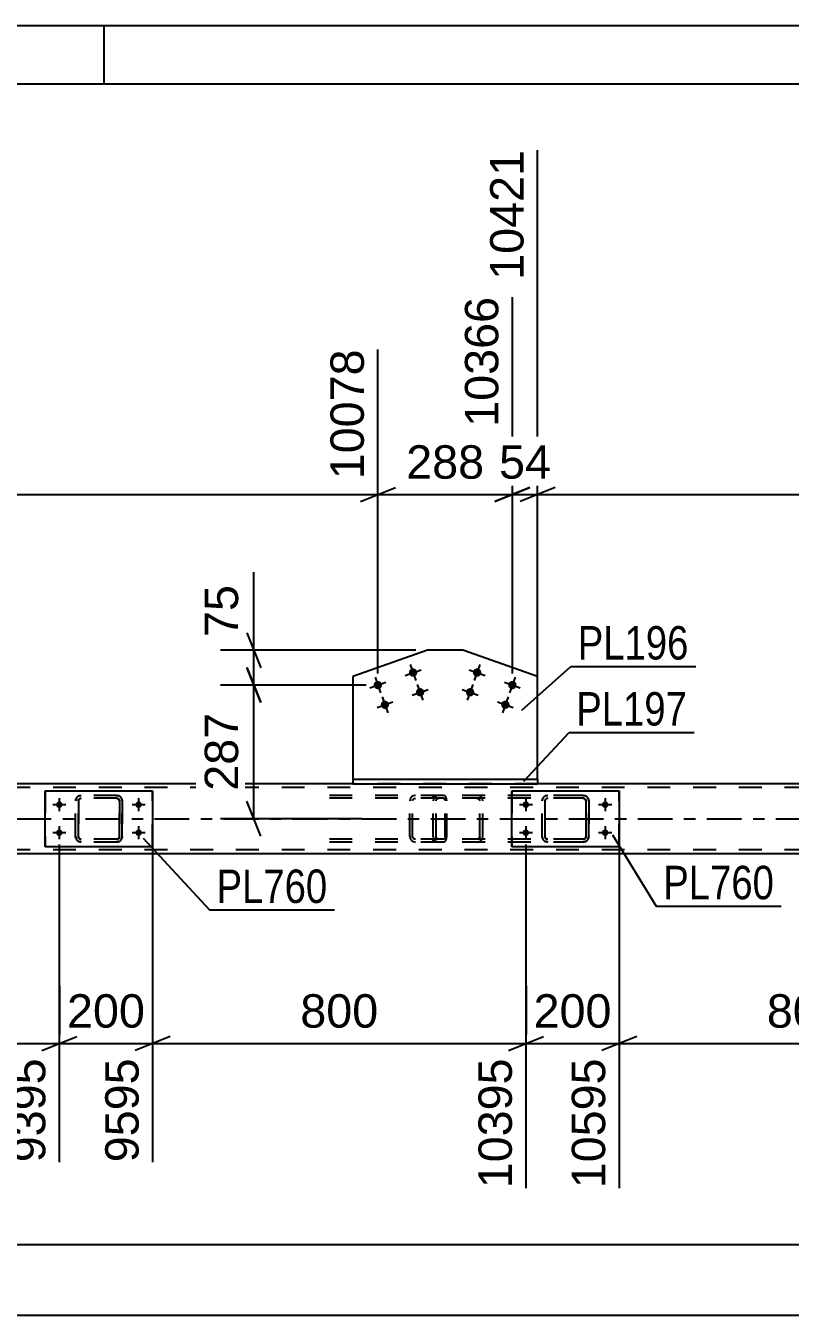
# Model space of a CAD drawing. Header units: millimetres. Extents: x -55 to 786, y -403 to 191.
# Drawn here: x 359.2 to 424.7, y 80.6 to 191.1 of the extents above; entities that cross this region are included whole.
import ezdxf

# ---------------------------------------------------------------- set-up
doc = ezdxf.new("R2010")
doc.units = ezdxf.units.MM
doc.linetypes.add('DXK_LINE_DOT2', pattern=[3.9198, 1.9599, -1.9599])
doc.linetypes.add('DXK_LINE_DOT3', pattern=[5.9187, 2.979, -0.9799, 0.9799, -0.9799])
doc.styles.add('Arial', font='ARIAL.TTF', dxfattribs={"height": 0.2})
doc.styles.add('Arial Narrow', font='ARIALN.TTF', dxfattribs={"height": 0.2})

# ---------------------------------------------------------------- blocks, each defined once
blk = doc.blocks.new('Unknown-203774531-1113')
at = {"color": 5, "linetype": 'Continuous'}
for p, q in [((785.92, 191.12), (-55.08, 191.12)), ((365.92, 186.12), (365.92, 191.12)), ((780.92, 186.12), (-50.08, 186.12))]:
    blk.add_line(p, q, dxfattribs=at)
blk = doc.blocks.new('Part-203774531-5308 - 5240')
at = {"color": 2, "linetype": 'Continuous'}
for p, q in [((387.23, 126.54), (387.23, 126.14)), ((387.23, 126.54), (403.08, 126.54)), ((387.23, 126.14), (403.08, 126.14)), ((403.08, 126.54), (403.08, 126.14))]:
    blk.add_line(p, q, dxfattribs=at)
blk = doc.blocks.new('Part-203774531-5313 - 5240')
at = {"color": 2, "linetype": 'Continuous'}
for p, q in [((393.64, 137.59), (387.23, 135.32)), ((396.67, 137.59), (393.64, 137.59)), ((403.08, 135.32), (396.67, 137.59)), ((387.23, 135.32), (387.23, 126.54)), ((403.08, 126.54), (403.08, 135.32))]:
    blk.add_line(p, q, dxfattribs=at)
at = {"color": 7, "linetype": 'DXK_LINE_DOT2'}
blk.add_line((387.23, 126.54), (403.08, 126.54), dxfattribs=at)
blk = doc.blocks.new('Part-203774531-5476 - 5240')
at = {"color": 2, "linetype": 'Continuous'}
for p, q in [((360.88, 120.74), (360.88, 125.54)), ((360.88, 125.54), (360.88, 125.54)), ((360.88, 125.54), (370.08, 125.54)), ((370.08, 125.54), (370.08, 120.74)), ((360.88, 120.74), (360.88, 120.74)), ((370.08, 120.74), (360.88, 120.74))]:
    blk.add_line(p, q, dxfattribs=at)
at = {"color": 7, "linetype": 'DXK_LINE_DOT2'}
for p, q in [((360.88, 125.54), (360.88, 120.74)), ((360.88, 125.54), (360.88, 125.54)), ((370.08, 120.74), (370.08, 125.54)), ((360.88, 120.74), (360.88, 120.74))]:
    blk.add_line(p, q, dxfattribs=at)
blk = doc.blocks.new('Bolt-203774531-5385 - 5240')
at = {"linetype": 'Continuous'}
for points in [[(401.8, 124.34), (401.8, 124.4), (401.82, 124.46), (401.85, 124.51), (401.89, 124.55), (401.94, 124.59), (401.99, 124.61), (402.05, 124.62), (402.11, 124.62), (402.16, 124.61), (402.22, 124.59), (402.26, 124.55), (402.3, 124.51), (402.33, 124.46), (402.35, 124.4), (402.36, 124.34), (402.35, 124.28), (402.33, 124.23), (402.3, 124.18), (402.26, 124.13), (402.22, 124.1), (402.16, 124.08), (402.11, 124.06), (402.05, 124.06), (401.99, 124.08), (401.94, 124.1), (401.89, 124.13), (401.85, 124.18), (401.82, 124.23), (401.8, 124.28)], [(408.6, 124.34), (408.6, 124.4), (408.62, 124.46), (408.65, 124.51), (408.69, 124.55), (408.74, 124.59), (408.79, 124.61), (408.85, 124.62), (408.91, 124.62), (408.96, 124.61), (409.02, 124.59), (409.06, 124.55), (409.1, 124.51), (409.13, 124.46), (409.15, 124.4), (409.16, 124.34), (409.15, 124.28), (409.13, 124.23), (409.1, 124.18), (409.06, 124.13), (409.02, 124.1), (408.96, 124.08), (408.91, 124.06), (408.85, 124.06), (408.79, 124.08), (408.74, 124.1), (408.69, 124.13), (408.65, 124.18), (408.62, 124.23), (408.6, 124.28)], [(401.8, 121.94), (401.8, 122), (401.82, 122.06), (401.85, 122.11), (401.89, 122.15), (401.94, 122.19), (401.99, 122.21), (402.05, 122.22), (402.11, 122.22), (402.16, 122.21), (402.22, 122.19), (402.26, 122.15), (402.3, 122.11), (402.33, 122.06), (402.35, 122), (402.36, 121.94), (402.35, 121.88), (402.33, 121.83), (402.3, 121.78), (402.26, 121.73), (402.22, 121.7), (402.16, 121.68), (402.11, 121.66), (402.05, 121.66), (401.99, 121.68), (401.94, 121.7), (401.89, 121.73), (401.85, 121.78), (401.82, 121.83), (401.8, 121.88)], [(408.6, 121.94), (408.6, 122), (408.62, 122.06), (408.65, 122.11), (408.69, 122.15), (408.74, 122.19), (408.79, 122.21), (408.85, 122.22), (408.91, 122.22), (408.96, 122.21), (409.02, 122.19), (409.06, 122.15), (409.1, 122.11), (409.13, 122.06), (409.15, 122), (409.16, 121.94), (409.15, 121.88), (409.13, 121.83), (409.1, 121.78), (409.06, 121.73), (409.02, 121.7), (408.96, 121.68), (408.91, 121.66), (408.85, 121.66), (408.79, 121.68), (408.74, 121.7), (408.69, 121.73), (408.65, 121.78), (408.62, 121.83), (408.6, 121.88)]]:
    blk.add_hatch(color=1, dxfattribs=at).paths.add_polyline_path(points)
at = {"color": 1, "linetype": 'Continuous'}
for p, q in [((402.64, 124.34), (401.52, 124.34)), ((402.08, 124.9), (402.08, 123.78)), ((409.44, 124.34), (408.32, 124.34)), ((408.88, 124.9), (408.88, 123.78)), ((402.64, 121.94), (401.52, 121.94)), ((402.08, 122.5), (402.08, 121.38)), ((409.44, 121.94), (408.32, 121.94)), ((408.88, 122.5), (408.88, 121.38))]:
    blk.add_line(p, q, dxfattribs=at)
blk = doc.blocks.new('Bolt-203774531-5387 - 5240')
at = {"linetype": 'Continuous'}
for points in [[(361.8, 124.34), (361.8, 124.4), (361.82, 124.46), (361.85, 124.51), (361.89, 124.55), (361.94, 124.59), (361.99, 124.61), (362.05, 124.62), (362.11, 124.62), (362.16, 124.61), (362.22, 124.59), (362.26, 124.55), (362.3, 124.51), (362.33, 124.46), (362.35, 124.4), (362.36, 124.34), (362.35, 124.28), (362.33, 124.23), (362.3, 124.18), (362.26, 124.13), (362.22, 124.1), (362.16, 124.08), (362.11, 124.06), (362.05, 124.06), (361.99, 124.08), (361.94, 124.1), (361.89, 124.13), (361.85, 124.18), (361.82, 124.23), (361.8, 124.28)], [(368.6, 124.34), (368.6, 124.4), (368.62, 124.46), (368.65, 124.51), (368.69, 124.55), (368.74, 124.59), (368.79, 124.61), (368.85, 124.62), (368.91, 124.62), (368.96, 124.61), (369.02, 124.59), (369.06, 124.55), (369.1, 124.51), (369.13, 124.46), (369.15, 124.4), (369.16, 124.34), (369.15, 124.28), (369.13, 124.23), (369.1, 124.18), (369.06, 124.13), (369.02, 124.1), (368.96, 124.08), (368.91, 124.06), (368.85, 124.06), (368.79, 124.08), (368.74, 124.1), (368.69, 124.13), (368.65, 124.18), (368.62, 124.23), (368.6, 124.28)], [(361.8, 121.94), (361.8, 122), (361.82, 122.06), (361.85, 122.11), (361.89, 122.15), (361.94, 122.19), (361.99, 122.21), (362.05, 122.22), (362.11, 122.22), (362.16, 122.21), (362.22, 122.19), (362.26, 122.15), (362.3, 122.11), (362.33, 122.06), (362.35, 122), (362.36, 121.94), (362.35, 121.88), (362.33, 121.83), (362.3, 121.78), (362.26, 121.73), (362.22, 121.7), (362.16, 121.68), (362.11, 121.66), (362.05, 121.66), (361.99, 121.68), (361.94, 121.7), (361.89, 121.73), (361.85, 121.78), (361.82, 121.83), (361.8, 121.88)], [(368.6, 121.94), (368.6, 122), (368.62, 122.06), (368.65, 122.11), (368.69, 122.15), (368.74, 122.19), (368.79, 122.21), (368.85, 122.22), (368.91, 122.22), (368.96, 122.21), (369.02, 122.19), (369.06, 122.15), (369.1, 122.11), (369.13, 122.06), (369.15, 122), (369.16, 121.94), (369.15, 121.88), (369.13, 121.83), (369.1, 121.78), (369.06, 121.73), (369.02, 121.7), (368.96, 121.68), (368.91, 121.66), (368.85, 121.66), (368.79, 121.68), (368.74, 121.7), (368.69, 121.73), (368.65, 121.78), (368.62, 121.83), (368.6, 121.88)]]:
    blk.add_hatch(color=1, dxfattribs=at).paths.add_polyline_path(points)
at = {"color": 1, "linetype": 'Continuous'}
for p, q in [((362.64, 124.34), (361.52, 124.34)), ((362.08, 124.9), (362.08, 123.78)), ((369.44, 124.34), (368.32, 124.34)), ((368.88, 124.9), (368.88, 123.78)), ((362.64, 121.94), (361.52, 121.94)), ((362.08, 122.5), (362.08, 121.38)), ((369.44, 121.94), (368.32, 121.94)), ((368.88, 122.5), (368.88, 121.38))]:
    blk.add_line(p, q, dxfattribs=at)
blk = doc.blocks.new('Bolt-203774531-5386 - 5240')
at = {"linetype": 'Continuous'}
for points in [[(392.75, 135.79, -1), (392.07, 135.55, -1)], [(389.73, 134.72, -1), (389.05, 134.48, -1)], [(393.35, 134.1, -1), (392.67, 133.86, -1)], [(390.33, 133.03, -1), (389.66, 132.79, -1)]]:
    blk.add_hatch(color=1, dxfattribs=at).paths.add_polyline_path(points)
at = {"color": 1, "linetype": 'Continuous'}
for p, q in [((392.17, 136.35), (392.65, 134.99)), ((389.15, 135.28), (389.63, 133.92)), ((391.73, 135.43), (393.09, 135.91)), ((388.71, 134.36), (390.07, 134.84)), ((392.33, 133.74), (393.69, 134.22)), ((392.77, 134.65), (393.25, 133.3)), ((389.32, 132.67), (390.67, 133.15)), ((389.75, 133.58), (390.24, 132.23))]:
    blk.add_line(p, q, dxfattribs=at)
blk = doc.blocks.new('Bolt-203774531-5384 - 5240')
at = {"linetype": 'Continuous'}
for points in [[(398.24, 135.55, -1), (397.56, 135.79, -1)], [(401.26, 134.48, -1), (400.58, 134.72, -1)], [(397.64, 133.86, -1), (396.96, 134.1, -1)], [(400.66, 132.79, -1), (399.98, 133.03, -1)]]:
    blk.add_hatch(color=1, dxfattribs=at).paths.add_polyline_path(points)
at = {"color": 1, "linetype": 'Continuous'}
for p, q in [((398.14, 136.35), (397.66, 134.99)), ((397.22, 135.91), (398.58, 135.43)), ((401.16, 135.28), (400.68, 133.92)), ((396.62, 134.22), (397.98, 133.74)), ((397.54, 134.65), (397.06, 133.3)), ((400.24, 134.84), (401.6, 134.36)), ((399.64, 133.15), (400.99, 132.67)), ((400.56, 133.58), (400.08, 132.23))]:
    blk.add_line(p, q, dxfattribs=at)
blk = doc.blocks.new('Part-203774531-5364 - 5240')
at = {"color": 2, "linetype": 'Continuous'}
for p, q in [((387.23, 126.14), (317.95, 126.14)), ((472.36, 126.14), (403.08, 126.14)), ((684.85, 120.14), (32.88, 120.14))]:
    blk.add_line(p, q, dxfattribs=at)
at = {"color": 7, "linetype": 'DXK_LINE_DOT2'}
for p, q in [((403.08, 126.14), (387.23, 126.14)), ((688.85, 125.82), (32.88, 125.82)), ((688.85, 120.46), (32.88, 120.46))]:
    blk.add_line(p, q, dxfattribs=at)
at = {"color": 7, "linetype": 'DXK_LINE_DOT3'}
blk.add_line((32.88, 123.14), (688.85, 123.14), dxfattribs=at)
blk = doc.blocks.new('Part-203774531-5411 - 5240')
at = {"color": 7, "linetype": 'DXK_LINE_DOT2'}
for p, q in [((394.64, 125.14), (394.45, 125.11)), ((406.42, 125.14), (394.64, 125.14)), ((398.07, 125.11), (397.88, 125.14)), ((394.17, 124.85), (394.13, 124.66)), ((394.13, 121.62), (394.13, 124.66)), ((394.39, 124.66), (394.4, 124.75)), ((394.39, 121.62), (394.39, 124.66)), ((394.4, 124.75), (394.46, 124.83)), ((394.46, 124.83), (394.54, 124.88)), ((394.54, 124.88), (394.64, 124.9)), ((406.42, 124.9), (394.64, 124.9)), ((397.88, 124.9), (397.97, 124.88)), ((397.97, 124.88), (398.06, 124.83)), ((398.06, 124.83), (398.11, 124.75)), ((398.11, 124.75), (398.13, 124.66)), ((398.13, 121.62), (398.13, 124.66)), ((398.39, 124.66), (398.35, 124.85)), ((398.39, 121.62), (398.39, 124.66)), ((394.13, 121.62), (394.17, 121.44)), ((394.4, 121.53), (394.39, 121.62)), ((398.13, 121.62), (398.11, 121.53)), ((398.35, 121.44), (398.39, 121.62)), ((394.46, 121.45), (394.4, 121.53)), ((394.45, 121.18), (394.64, 121.14)), ((394.54, 121.4), (394.46, 121.45)), ((394.64, 121.38), (394.54, 121.4)), ((406.42, 121.38), (394.64, 121.38)), ((406.42, 121.14), (394.64, 121.14)), ((397.97, 121.4), (397.88, 121.38)), ((397.88, 121.14), (398.07, 121.18)), ((398.06, 121.45), (397.97, 121.4)), ((398.11, 121.53), (398.06, 121.45))]:
    blk.add_line(p, q, dxfattribs=at)
for centre, start, end in [((394.62, 124.64), 110.7583, 155.68), ((397.9, 124.64), 24.32, 69.2417), ((394.62, 121.64), 204.32, 249.2417), ((397.9, 121.64), 290.7583, 335.68)]:
    blk.add_arc(centre, 0.496, start, end, dxfattribs=at)
blk = doc.blocks.new('Part-203774531-5471 - 5240')
at = {"color": 7, "linetype": 'DXK_LINE_DOT2'}
for p, q in [((363.77, 125.11), (363.95, 125.14)), ((363.96, 125.14), (363.77, 125.11)), ((363.77, 125.11), (363.77, 125.11)), ((367, 125.14), (363.95, 125.14)), ((366.99, 125.14), (367.18, 125.11)), ((367.18, 125.11), (367, 125.14)), ((363.47, 124.66), (363.51, 124.85)), ((363.47, 124.66), (363.48, 124.66)), ((363.47, 121.62), (363.47, 124.66)), ((363.51, 124.85), (363.48, 124.66)), ((363.48, 121.62), (363.48, 124.66)), ((363.73, 124.75), (363.71, 124.66)), ((363.72, 124.66), (363.71, 124.66)), ((363.71, 124.66), (363.71, 121.62)), ((363.72, 124.66), (363.73, 124.75)), ((363.72, 121.62), (363.72, 124.66)), ((363.73, 124.75), (363.79, 124.83)), ((363.78, 124.83), (363.73, 124.75)), ((363.86, 124.88), (363.78, 124.83)), ((363.79, 124.83), (363.86, 124.88)), ((363.86, 124.88), (363.96, 124.9)), ((363.95, 124.9), (363.86, 124.88)), ((367, 124.9), (363.95, 124.9)), ((367.08, 124.88), (366.99, 124.9)), ((367, 124.9), (367.09, 124.88)), ((367.08, 124.88), (367.09, 124.88)), ((367.16, 124.83), (367.08, 124.88)), ((367.09, 124.88), (367.17, 124.83)), ((367.21, 124.75), (367.16, 124.83)), ((367.17, 124.83), (367.22, 124.75)), ((367.23, 124.66), (367.21, 124.75)), ((367.22, 124.75), (367.24, 124.66)), ((367.24, 124.66), (367.23, 124.66)), ((367.23, 124.66), (367.23, 121.62)), ((367.24, 121.62), (367.24, 124.66)), ((367.43, 124.85), (367.47, 124.66)), ((367.48, 124.66), (367.44, 124.85)), ((367.48, 124.66), (367.47, 124.66)), ((367.47, 124.66), (367.47, 121.62)), ((367.48, 121.62), (367.48, 124.66)), ((363.48, 121.62), (363.47, 121.62)), ((363.51, 121.44), (363.47, 121.62)), ((363.48, 121.62), (363.51, 121.44)), ((363.71, 121.62), (363.72, 121.62)), ((363.71, 121.62), (363.73, 121.53)), ((363.73, 121.53), (363.72, 121.62)), ((367.21, 121.53), (367.23, 121.62)), ((367.24, 121.62), (367.22, 121.53)), ((367.23, 121.62), (367.24, 121.62)), ((367.47, 121.62), (367.43, 121.44)), ((367.44, 121.44), (367.48, 121.62)), ((367.47, 121.62), (367.48, 121.62)), ((363.79, 121.45), (363.73, 121.53)), ((363.73, 121.53), (363.78, 121.45)), ((363.77, 121.18), (363.77, 121.18)), ((363.95, 121.14), (363.77, 121.18)), ((363.77, 121.18), (363.96, 121.14)), ((363.78, 121.45), (363.86, 121.4)), ((363.86, 121.4), (363.79, 121.45)), ((363.96, 121.38), (363.86, 121.4)), ((363.86, 121.4), (363.95, 121.38)), ((367, 121.38), (363.95, 121.38)), ((367, 121.14), (363.95, 121.14)), ((366.99, 121.38), (367.08, 121.4)), ((367.18, 121.18), (366.99, 121.14)), ((367.09, 121.4), (367, 121.38)), ((367, 121.14), (367.18, 121.18)), ((367.08, 121.4), (367.16, 121.45)), ((367.08, 121.4), (367.09, 121.4)), ((367.17, 121.45), (367.09, 121.4)), ((367.16, 121.45), (367.21, 121.53)), ((367.22, 121.53), (367.17, 121.45))]:
    blk.add_line(p, q, dxfattribs=at)
at = {"color": 7, "linetype": 'DXK_LINE_DOT3'}
blk.add_line((365.48, 123.14), (365.47, 123.14), dxfattribs=at)
at = {"color": 7, "linetype": 'DXK_LINE_DOT2'}
for centre, start, end in [((363.95, 124.66), 112.5, 157.5), ((363.96, 124.66), 112.5, 157.5), ((366.99, 124.66), 22.5, 67.5), ((367, 124.66), 22.5, 67.5), ((363.95, 121.62), 202.5, 247.5), ((363.96, 121.62), 202.5, 247.5), ((366.99, 121.62), 292.5, 337.5), ((367, 121.62), 292.5, 337.5)]:
    blk.add_arc(centre, 0.48, start, end, dxfattribs=at)
blk = doc.blocks.new('Part-203774531-5497 - 5240')
at = {"color": 7, "linetype": 'DXK_LINE_DOT2'}
for p, q in [((403.77, 125.11), (403.95, 125.14)), ((403.96, 125.14), (403.77, 125.11)), ((403.77, 125.11), (403.77, 125.11)), ((407, 125.14), (403.95, 125.14)), ((406.99, 125.14), (407.18, 125.11)), ((407.18, 125.11), (407, 125.14)), ((403.47, 124.66), (403.51, 124.85)), ((403.47, 124.66), (403.48, 124.66)), ((403.47, 121.62), (403.47, 124.66)), ((403.51, 124.85), (403.48, 124.66)), ((403.48, 121.62), (403.48, 124.66)), ((403.73, 124.75), (403.71, 124.66)), ((403.72, 124.66), (403.71, 124.66)), ((403.71, 124.66), (403.71, 121.62)), ((403.72, 124.66), (403.73, 124.75)), ((403.72, 121.62), (403.72, 124.66)), ((403.73, 124.75), (403.79, 124.83)), ((403.78, 124.83), (403.73, 124.75)), ((403.86, 124.88), (403.78, 124.83)), ((403.79, 124.83), (403.86, 124.88)), ((403.86, 124.88), (403.96, 124.9)), ((403.95, 124.9), (403.86, 124.88)), ((407, 124.9), (403.95, 124.9)), ((407.08, 124.88), (406.99, 124.9)), ((407, 124.9), (407.09, 124.88)), ((407.08, 124.88), (407.09, 124.88)), ((407.16, 124.83), (407.08, 124.88)), ((407.09, 124.88), (407.17, 124.83)), ((407.21, 124.75), (407.16, 124.83)), ((407.17, 124.83), (407.22, 124.75)), ((407.23, 124.66), (407.21, 124.75)), ((407.22, 124.75), (407.24, 124.66)), ((407.24, 124.66), (407.23, 124.66)), ((407.23, 124.66), (407.23, 121.62)), ((407.24, 121.62), (407.24, 124.66)), ((407.43, 124.85), (407.47, 124.66)), ((407.48, 124.66), (407.44, 124.85)), ((407.48, 124.66), (407.47, 124.66)), ((407.47, 124.66), (407.47, 121.62)), ((407.48, 121.62), (407.48, 124.66)), ((403.48, 121.62), (403.47, 121.62)), ((403.51, 121.44), (403.47, 121.62)), ((403.48, 121.62), (403.51, 121.44)), ((403.71, 121.62), (403.72, 121.62)), ((403.71, 121.62), (403.73, 121.53)), ((403.73, 121.53), (403.72, 121.62)), ((407.21, 121.53), (407.23, 121.62)), ((407.24, 121.62), (407.22, 121.53)), ((407.23, 121.62), (407.24, 121.62)), ((407.47, 121.62), (407.43, 121.44)), ((407.44, 121.44), (407.48, 121.62)), ((407.47, 121.62), (407.48, 121.62)), ((403.79, 121.45), (403.73, 121.53)), ((403.73, 121.53), (403.78, 121.45)), ((403.77, 121.18), (403.77, 121.18)), ((403.95, 121.14), (403.77, 121.18)), ((403.77, 121.18), (403.96, 121.14)), ((403.78, 121.45), (403.86, 121.4)), ((403.86, 121.4), (403.79, 121.45)), ((403.96, 121.38), (403.86, 121.4)), ((403.86, 121.4), (403.95, 121.38)), ((407, 121.38), (403.95, 121.38)), ((407, 121.14), (403.95, 121.14)), ((406.99, 121.38), (407.08, 121.4)), ((407.18, 121.18), (406.99, 121.14)), ((407.09, 121.4), (407, 121.38)), ((407, 121.14), (407.18, 121.18)), ((407.08, 121.4), (407.16, 121.45)), ((407.08, 121.4), (407.09, 121.4)), ((407.17, 121.45), (407.09, 121.4)), ((407.16, 121.45), (407.21, 121.53)), ((407.22, 121.53), (407.17, 121.45))]:
    blk.add_line(p, q, dxfattribs=at)
at = {"color": 7, "linetype": 'DXK_LINE_DOT3'}
blk.add_line((405.48, 123.14), (405.47, 123.14), dxfattribs=at)
at = {"color": 7, "linetype": 'DXK_LINE_DOT2'}
for centre, start, end in [((403.95, 124.66), 112.5, 157.5), ((403.96, 124.66), 112.5, 157.5), ((406.99, 124.66), 22.5, 67.5), ((407, 124.66), 22.5, 67.5), ((403.95, 121.62), 202.5, 247.5), ((403.96, 121.62), 202.5, 247.5), ((406.99, 121.62), 292.5, 337.5), ((407, 121.62), 292.5, 337.5)]:
    blk.add_arc(centre, 0.48, start, end, dxfattribs=at)
blk = doc.blocks.new('Part-203774531-5502 - 5240')
at = {"color": 2, "linetype": 'Continuous'}
for p, q in [((400.88, 120.74), (400.88, 125.54)), ((400.88, 125.54), (400.88, 125.54)), ((400.88, 125.54), (410.08, 125.54)), ((410.08, 125.54), (410.08, 120.74)), ((400.88, 120.74), (400.88, 120.74)), ((410.08, 120.74), (400.88, 120.74))]:
    blk.add_line(p, q, dxfattribs=at)
at = {"color": 7, "linetype": 'DXK_LINE_DOT2'}
for p, q in [((400.88, 125.54), (400.88, 120.74)), ((400.88, 125.54), (400.88, 125.54)), ((410.08, 120.74), (410.08, 125.54)), ((400.88, 120.74), (400.88, 120.74))]:
    blk.add_line(p, q, dxfattribs=at)
blk = doc.blocks.new('Part-203774531-5523 - 5240')
at = {"color": 7, "linetype": 'DXK_LINE_DOT2'}
for p, q in [((395.03, 125.14), (385.18, 125.14)), ((392.62, 125.14), (392.43, 125.11)), ((394.13, 124.9), (394.13, 125.14)), ((395.13, 125.11), (395.03, 125.14)), ((395.22, 125), (395.13, 125.11)), ((395.28, 124.85), (395.22, 125)), ((395.03, 124.9), (385.18, 124.9)), ((392.16, 124.85), (392.12, 124.66)), ((392.12, 121.62), (392.12, 124.66)), ((392.37, 124.66), (392.39, 124.75)), ((392.37, 121.62), (392.37, 124.66)), ((392.39, 124.75), (392.44, 124.83)), ((392.44, 124.83), (392.52, 124.88)), ((392.52, 124.88), (392.62, 124.9)), ((395.03, 124.9), (395.08, 124.88)), ((395.08, 124.88), (395.12, 124.83)), ((395.12, 124.83), (395.15, 124.75)), ((395.15, 124.75), (395.16, 124.66)), ((395.16, 121.62), (395.16, 124.66)), ((395.3, 124.66), (395.28, 124.85)), ((395.3, 121.62), (395.3, 124.66)), ((392.12, 121.62), (392.16, 121.44)), ((392.39, 121.53), (392.37, 121.62)), ((395.16, 121.62), (395.15, 121.53)), ((395.28, 121.44), (395.3, 121.62)), ((395.03, 121.38), (385.18, 121.38)), ((395.03, 121.14), (385.18, 121.14)), ((392.44, 121.45), (392.39, 121.53)), ((392.43, 121.18), (392.62, 121.14)), ((392.52, 121.4), (392.44, 121.45)), ((392.62, 121.38), (392.52, 121.4)), ((394.13, 121.14), (394.13, 121.38)), ((395.08, 121.4), (395.03, 121.38)), ((395.03, 121.14), (395.13, 121.18)), ((395.12, 121.45), (395.08, 121.4)), ((395.15, 121.53), (395.12, 121.45)), ((395.13, 121.18), (395.22, 121.28)), ((395.22, 121.28), (395.28, 121.44))]:
    blk.add_line(p, q, dxfattribs=at)
for centre, start, end in [((392.61, 124.65), 111.1513, 156.1049), ((392.61, 121.64), 203.8951, 248.8487)]:
    blk.add_arc(centre, 0.492, start, end, dxfattribs=at)
blk = doc.blocks.new('StraightDimension-203774531-6289 - 5240')
at = {"color": 7, "linetype": 'Continuous'}
blk.add_line((0.16, 80.58), (689.65, 80.58), dxfattribs=at)
blk = doc.blocks.new('StraightDimension-203774531-31931 - 5240')
at = {"color": 7, "linetype": 'Continuous'}
for p, q in [((402.08, 120.94), (402.08, 91.46)), ((410.08, 120.94), (410.08, 91.46)), ((400.58, 103.28), (403.58, 104.48)), ((411.58, 104.48), (408.58, 103.28)), ((402.08, 103.88), (410.08, 103.88))]:
    blk.add_line(p, q, dxfattribs=at)
at = {"color": 0}
blk.add_wipeout([(410.01, 104.63), (410.01, 108.83), (402.14, 108.83), (402.14, 104.63)], dxfattribs=at)
at = {"color": 0, "linetype": 'Continuous'}
blk.add_wipeout([(409.48, 103.18), (405.28, 103.18), (405.28, 90.86), (409.48, 90.86)], dxfattribs=at)
at = {"color": 3, "style": 'Arial'}
blk.add_text('200', height=2.865, dxfattribs=at).set_placement((402.74, 105.23))
at = {"color": 3, "linetype": 'Continuous', "style": 'Arial'}
blk.add_text('10595', height=2.865, rotation=90.0002, dxfattribs=at).set_placement((408.88, 91.46))
blk = doc.blocks.new('StraightDimension-203774531-27892 - 5240')
at = {"color": 7, "linetype": 'Continuous'}
for p, q in [((400.92, 135.6), (400.92, 167.86)), ((389.39, 135.6), (389.39, 163.36)), ((387.89, 150.34), (390.89, 151.54)), ((402.42, 151.54), (399.42, 150.34)), ((389.39, 150.94), (400.92, 150.94))]:
    blk.add_line(p, q, dxfattribs=at)
at = {"color": 0}
blk.add_wipeout([(399.09, 151.69), (399.09, 155.89), (391.22, 155.89), (391.22, 151.69)], dxfattribs=at)
at = {"color": 3, "style": 'Arial'}
blk.add_text('288', height=2.865, dxfattribs=at).set_placement((391.82, 152.29))
at = {"color": 0, "linetype": 'Continuous'}
blk.add_wipeout([(400.32, 168.46), (396.12, 168.46), (396.12, 156.14), (400.32, 156.14)], dxfattribs=at)
at = {"color": 3, "linetype": 'Continuous', "style": 'Arial'}
blk.add_text('10366', height=2.865, rotation=90.0002, dxfattribs=at).set_placement((399.72, 156.74))
blk = doc.blocks.new('StraightDimension-203774531-27890 - 5240')
at = {"color": 7, "linetype": 'Continuous'}
for p, q in [((403.08, 129.17), (403.08, 180.46)), ((474.53, 135.6), (474.53, 163.36)), ((404.58, 151.54), (401.58, 150.34)), ((473.03, 150.34), (476.03, 151.54)), ((403.08, 150.94), (474.53, 150.94))]:
    blk.add_line(p, q, dxfattribs=at)
at = {"color": 0}
blk.add_wipeout([(443.85, 151.69), (443.85, 155.89), (433.76, 155.89), (433.76, 151.69)], dxfattribs=at)
at = {"color": 3, "style": 'Arial'}
blk.add_text('1786', height=2.865, dxfattribs=at).set_placement((434.36, 152.29))
at = {"color": 0, "linetype": 'Continuous'}
blk.add_wipeout([(473.93, 163.96), (469.73, 163.96), (469.73, 151.64), (473.93, 151.64)], dxfattribs=at)
at = {"color": 3, "linetype": 'Continuous', "style": 'Arial'}
blk.add_text('12207', height=2.865, rotation=90.0002, dxfattribs=at).set_placement((473.33, 152.24))
blk = doc.blocks.new('StraightDimension-203774531-5749 - 5240')
at = {"color": 7, "linetype": 'Continuous'}
blk.add_line((0.96, 86.64), (688.85, 86.64), dxfattribs=at)
blk = doc.blocks.new('StraightDimension-203774531-27891 - 5240')
at = {"color": 7, "linetype": 'Continuous'}
for p, q in [((403.08, 129.17), (403.08, 180.46)), ((400.92, 135.6), (400.92, 167.86)), ((399.42, 150.34), (402.42, 151.54)), ((404.58, 151.54), (401.58, 150.34)), ((400.92, 150.94), (403.08, 150.94))]:
    blk.add_line(p, q, dxfattribs=at)
at = {"color": 0, "linetype": 'Continuous'}
blk.add_wipeout([(402.48, 181.06), (398.28, 181.06), (398.28, 168.74), (402.48, 168.74)], dxfattribs=at)
at = {"color": 3, "linetype": 'Continuous', "style": 'Arial'}
blk.add_text('10421', height=2.865, rotation=90.0002, dxfattribs=at).set_placement((401.88, 169.34))
at = {"color": 0}
blk.add_wipeout([(404.82, 151.69), (404.82, 155.89), (399.18, 155.89), (399.18, 151.69)], dxfattribs=at)
at = {"color": 3, "style": 'Arial'}
blk.add_text('54', height=2.865, dxfattribs=at).set_placement((399.78, 152.29))
blk = doc.blocks.new('StraightDimension-203774531-27893 - 5240')
at = {"color": 7, "linetype": 'Continuous'}
for p, q in [((317.95, 128.49), (317.95, 175.84)), ((389.39, 135.6), (389.39, 163.36)), ((319.45, 151.54), (316.45, 150.34)), ((387.89, 150.34), (390.89, 151.54)), ((317.95, 150.94), (389.39, 150.94))]:
    blk.add_line(p, q, dxfattribs=at)
at = {"color": 0}
blk.add_wipeout([(358.72, 151.69), (358.72, 155.89), (348.62, 155.89), (348.62, 151.69)], dxfattribs=at)
at = {"color": 3, "style": 'Arial'}
blk.add_text('1786', height=2.865, dxfattribs=at).set_placement((349.22, 152.29))
at = {"color": 0, "linetype": 'Continuous'}
blk.add_wipeout([(388.79, 163.96), (384.59, 163.96), (384.59, 151.64), (388.79, 151.64)], dxfattribs=at)
at = {"color": 3, "linetype": 'Continuous', "style": 'Arial'}
blk.add_text('10078', height=2.865, rotation=90.0002, dxfattribs=at).set_placement((388.19, 152.24))
blk = doc.blocks.new('StraightDimension-203774531-28209 - 5240')
at = {"color": 7, "linetype": 'Continuous'}
for p, q in [((378.76, 137.59), (378.76, 144.29)), ((378.76, 137.59), (378.76, 144.29)), ((378.16, 139.09), (379.36, 136.09)), ((392.64, 137.59), (375.91, 137.59)), ((378.76, 134.6), (378.76, 137.59)), ((379.36, 133.1), (378.16, 136.1)), ((388.39, 134.6), (375.91, 134.6))]:
    blk.add_line(p, q, dxfattribs=at)
at = {"color": 0}
blk.add_wipeout([(378.01, 143.77), (373.81, 143.77), (373.81, 138.12), (378.01, 138.12)], dxfattribs=at)
at = {"color": 3, "style": 'Arial'}
blk.add_text('75', height=2.865, rotation=90.0002, dxfattribs=at).set_placement((377.41, 138.72))
blk = doc.blocks.new('StraightDimension-203774531-28210 - 5240')
at = {"color": 7, "linetype": 'Continuous'}
for p, q in [((378.16, 136.1), (379.36, 133.1)), ((388.39, 134.6), (375.91, 134.6)), ((378.76, 123.14), (378.76, 134.6)), ((379.36, 121.64), (378.16, 124.64)), ((388.03, 123.14), (375.91, 123.14))]:
    blk.add_line(p, q, dxfattribs=at)
at = {"color": 0}
blk.add_wipeout([(378.01, 132.81), (373.81, 132.81), (373.81, 124.94), (378.01, 124.94)], dxfattribs=at)
at = {"color": 3, "style": 'Arial'}
blk.add_text('287', height=2.865, rotation=90.0002, dxfattribs=at).set_placement((377.41, 125.54))
blk = doc.blocks.new('StraightDimension-203774531-31930 - 5240')
at = {"color": 7, "linetype": 'Continuous'}
for p, q in [((410.08, 120.94), (410.08, 91.46)), ((442.07, 120.94), (442.07, 91.46)), ((411.58, 104.48), (408.58, 103.28)), ((440.57, 103.28), (443.57, 104.48)), ((410.08, 103.88), (442.07, 103.88))]:
    blk.add_line(p, q, dxfattribs=at)
at = {"color": 0}
blk.add_wipeout([(430.01, 104.63), (430.01, 108.83), (422.14, 108.83), (422.14, 104.63)], dxfattribs=at)
at = {"color": 3, "style": 'Arial'}
blk.add_text('800', height=2.865, dxfattribs=at).set_placement((422.74, 105.23))
at = {"color": 0, "linetype": 'Continuous'}
blk.add_wipeout([(441.47, 103.18), (437.27, 103.18), (437.27, 90.86), (441.47, 90.86)], dxfattribs=at)
at = {"color": 3, "linetype": 'Continuous', "style": 'Arial'}
blk.add_text('11395', height=2.865, rotation=90.0002, dxfattribs=at).set_placement((440.87, 91.46))
blk = doc.blocks.new('StraightDimension-203774531-31932 - 5240')
at = {"color": 7, "linetype": 'Continuous'}
for p, q in [((370.08, 120.94), (370.08, 93.69)), ((402.08, 120.94), (402.08, 91.46)), ((371.58, 104.48), (368.58, 103.28)), ((400.58, 103.28), (403.58, 104.48)), ((370.08, 103.88), (402.08, 103.88))]:
    blk.add_line(p, q, dxfattribs=at)
at = {"color": 0}
blk.add_wipeout([(390.01, 104.63), (390.01, 108.83), (382.14, 108.83), (382.14, 104.63)], dxfattribs=at)
at = {"color": 3, "style": 'Arial'}
blk.add_text('800', height=2.865, dxfattribs=at).set_placement((382.74, 105.23))
at = {"color": 0, "linetype": 'Continuous'}
blk.add_wipeout([(401.48, 103.18), (397.28, 103.18), (397.28, 90.86), (401.48, 90.86)], dxfattribs=at)
at = {"color": 3, "linetype": 'Continuous', "style": 'Arial'}
blk.add_text('10395', height=2.865, rotation=90.0002, dxfattribs=at).set_placement((400.88, 91.46))
blk = doc.blocks.new('StraightDimension-203774531-31933 - 5240')
at = {"color": 7, "linetype": 'Continuous'}
for p, q in [((362.08, 120.94), (362.08, 93.69)), ((370.08, 120.94), (370.08, 93.69)), ((360.58, 103.28), (363.58, 104.48)), ((371.58, 104.48), (368.58, 103.28)), ((362.08, 103.88), (370.08, 103.88))]:
    blk.add_line(p, q, dxfattribs=at)
at = {"color": 0}
blk.add_wipeout([(370.01, 104.63), (370.01, 108.83), (362.14, 108.83), (362.14, 104.63)], dxfattribs=at)
at = {"color": 0, "linetype": 'Continuous'}
blk.add_wipeout([(369.48, 103.18), (365.28, 103.18), (365.28, 93.09), (369.48, 93.09)], dxfattribs=at)
at = {"color": 3, "style": 'Arial'}
blk.add_text('200', height=2.865, dxfattribs=at).set_placement((362.74, 105.23))
at = {"color": 3, "linetype": 'Continuous', "style": 'Arial'}
blk.add_text('9595', height=2.865, rotation=90.0002, dxfattribs=at).set_placement((368.88, 93.69))
blk = doc.blocks.new('StraightDimension-203774531-31934 - 5240')
at = {"color": 7, "linetype": 'Continuous'}
for p, q in [((330.07, 120.94), (330.07, 93.69)), ((362.08, 120.94), (362.08, 93.69)), ((331.57, 104.48), (328.57, 103.28)), ((360.58, 103.28), (363.58, 104.48)), ((330.07, 103.88), (362.08, 103.88))]:
    blk.add_line(p, q, dxfattribs=at)
at = {"color": 0}
blk.add_wipeout([(350.01, 104.63), (350.01, 108.83), (342.14, 108.83), (342.14, 104.63)], dxfattribs=at)
at = {"color": 3, "style": 'Arial'}
blk.add_text('800', height=2.865, dxfattribs=at).set_placement((342.74, 105.23))
at = {"color": 0, "linetype": 'Continuous'}
blk.add_wipeout([(361.48, 103.18), (357.28, 103.18), (357.28, 93.09), (361.48, 93.09)], dxfattribs=at)
at = {"color": 3, "linetype": 'Continuous', "style": 'Arial'}
blk.add_text('9395', height=2.865, rotation=90.0002, dxfattribs=at).set_placement((360.88, 93.69))
blk = doc.blocks.new('Mark-203774531-5309 - 5240')
at = {"color": 30, "linetype": 'Continuous'}
for p, q in [((401.74, 132.44), (405.93, 136.19)), ((405.93, 136.19), (416.64, 136.19))]:
    blk.add_line(p, q, dxfattribs=at)
at = {"color": 0}
blk.add_wipeout([(416.04, 136.79), (416.04, 139.79), (406.53, 139.79), (406.53, 136.79)], dxfattribs=at)
blk.add_wipeout([(416.04, 136.79), (416.04, 139.79), (406.53, 139.79), (406.53, 136.79)], dxfattribs=at)
at = {"color": 3, "style": 'Arial Narrow'}
blk.add_text('PL196', height=2.863, dxfattribs=at).set_placement((406.53, 136.79))
blk = doc.blocks.new('Mark-203774531-5498 - 5240')
at = {"color": 30, "linetype": 'Continuous'}
for p, q in [((409.52, 121.77), (413.26, 115.64)), ((413.26, 115.64), (423.97, 115.64))]:
    blk.add_line(p, q, dxfattribs=at)
at = {"color": 0}
blk.add_wipeout([(423.37, 116.24), (423.37, 119.24), (413.86, 119.24), (413.86, 116.24)], dxfattribs=at)
blk.add_wipeout([(423.37, 116.24), (423.37, 119.24), (413.86, 119.24), (413.86, 116.24)], dxfattribs=at)
at = {"color": 3, "style": 'Arial Narrow'}
blk.add_text('PL760', height=2.863, dxfattribs=at).set_placement((413.86, 116.24))
blk = doc.blocks.new('Mark-203774531-5304 - 5240')
at = {"color": 30, "linetype": 'Continuous'}
for p, q in [((401.9, 126.37), (405.8, 130.53)), ((405.8, 130.53), (416.5, 130.53))]:
    blk.add_line(p, q, dxfattribs=at)
at = {"color": 0}
blk.add_wipeout([(415.9, 131.13), (415.9, 134.13), (406.4, 134.13), (406.4, 131.13)], dxfattribs=at)
blk.add_wipeout([(415.9, 131.13), (415.9, 134.13), (406.4, 134.13), (406.4, 131.13)], dxfattribs=at)
at = {"color": 3, "style": 'Arial Narrow'}
blk.add_text('PL197', height=2.863, dxfattribs=at).set_placement((406.4, 131.13))
blk = doc.blocks.new('Mark-203774531-5472 - 5240')
at = {"color": 30, "linetype": 'Continuous'}
for p, q in [((369.28, 121.46), (374.96, 115.32)), ((374.96, 115.32), (385.66, 115.32))]:
    blk.add_line(p, q, dxfattribs=at)
at = {"color": 0}
blk.add_wipeout([(385.06, 115.92), (385.06, 118.92), (375.56, 118.92), (375.56, 115.92)], dxfattribs=at)
blk.add_wipeout([(385.06, 115.92), (385.06, 118.92), (375.56, 118.92), (375.56, 115.92)], dxfattribs=at)
at = {"color": 3, "style": 'Arial Narrow'}
blk.add_text('PL760', height=2.863, dxfattribs=at).set_placement((375.56, 115.92))

msp = doc.modelspace()

# ---------------------------------------------------------------- block references
for name in ['Unknown-203774531-1113', 'Part-203774531-5313 - 5240', 'Bolt-203774531-5386 - 5240', 'Bolt-203774531-5384 - 5240', 'Part-203774531-5364 - 5240', 'Part-203774531-5308 - 5240', 'Part-203774531-5476 - 5240', 'Part-203774531-5471 - 5240', 'Part-203774531-5523 - 5240', 'Part-203774531-5411 - 5240', 'Part-203774531-5502 - 5240', 'Part-203774531-5497 - 5240', 'Bolt-203774531-5387 - 5240', 'Bolt-203774531-5385 - 5240']:
    msp.add_blockref(name, (0, 0))

# ---------------------------------------------------------------- next in the draw order: block references
for name in ['StraightDimension-203774531-27892 - 5240', 'StraightDimension-203774531-6289 - 5240']:
    msp.add_blockref(name, (0, 0))

# ---------------------------------------------------------------- next in the draw order: block references
for name in ['StraightDimension-203774531-27890 - 5240', 'StraightDimension-203774531-27893 - 5240', 'StraightDimension-203774531-31931 - 5240']:
    msp.add_blockref(name, (0, 0))

# ---------------------------------------------------------------- next in the draw order: block references
for name in ['StraightDimension-203774531-27891 - 5240', 'StraightDimension-203774531-28209 - 5240', 'StraightDimension-203774531-5749 - 5240']:
    msp.add_blockref(name, (0, 0))

# ---------------------------------------------------------------- next in the draw order: block references
for name in ['Mark-203774531-5309 - 5240', 'StraightDimension-203774531-28210 - 5240', 'StraightDimension-203774531-31932 - 5240', 'StraightDimension-203774531-31930 - 5240']:
    msp.add_blockref(name, (0, 0))

# ---------------------------------------------------------------- next in the draw order: block references
for name in ['Mark-203774531-5304 - 5240', 'Mark-203774531-5498 - 5240', 'StraightDimension-203774531-31933 - 5240']:
    msp.add_blockref(name, (0, 0))

# ---------------------------------------------------------------- next in the draw order: block references
for name in ['StraightDimension-203774531-31934 - 5240', 'Mark-203774531-5472 - 5240']:
    msp.add_blockref(name, (0, 0))

doc.saveas('drawing.dxf')
